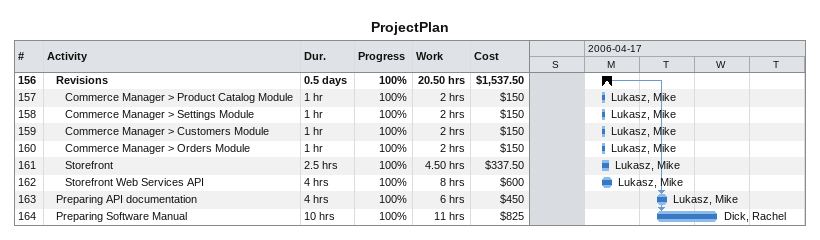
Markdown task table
ProjectPlan

| ID | Level | Task | Duration | Start | Finish | Predecessors | Resources | % complete | Work (h) | Cost ($) |
|---|---|---|---|---|---|---|---|---|---|---|
| 156 | 2 | **Revisions** | 0.5d | 2006-04-17 | 2006-04-17 |  |  | 100 | 20.50 | 1537.50 |
| 157 | 3 | Commerce Manager > Product Catalog Module | 1h | 2006-04-17 | 2006-04-17 |  | Lukasz, Mike | 100 | 2 | 150 |
| 158 | 3 | Commerce Manager > Settings Module | 1h | 2006-04-17 | 2006-04-17 |  | Lukasz, Mike | 100 | 2 | 150 |
| 159 | 3 | Commerce Manager > Customers Module | 1h | 2006-04-17 | 2006-04-17 |  | Lukasz, Mike | 100 | 2 | 150 |
| 160 | 3 | Commerce Manager > Orders Module | 1h | 2006-04-17 | 2006-04-17 |  | Lukasz, Mike | 100 | 2 | 150 |
| 161 | 3 | Storefront | 2.5h | 2006-04-17 | 2006-04-17 |  | Lukasz, Mike | 100 | 4.50 | 337.50 |
| 162 | 3 | Storefront Web Services API | 4h | 2006-04-17 | 2006-04-17 |  | Lukasz, Mike | 100 | 8 | 600 |
| 163 | 2 | Preparing API documentation | 4h | 2006-04-18 | 2006-04-18 | 156 | Lukasz, Mike | 100 | 6 | 450 |
| 164 | 2 | Preparing Software Manual | 10h | 2006-04-18 | 2006-04-19 | 156 | Dick, Rachel | 100 | 11 | 825 |
